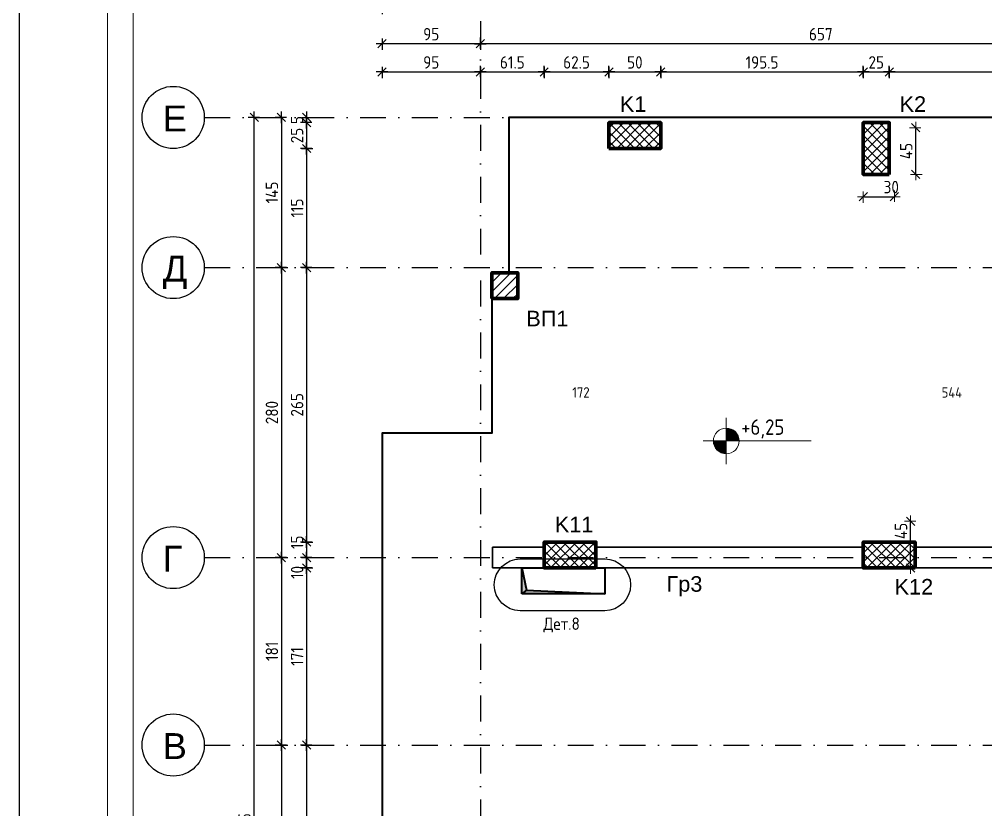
# Model space of a CAD drawing. Header units: millimetres. Extents: x -159 to 6378, y -1181 to 2393.
# Drawn here: x -159 to 774, y 830 to 1593 of the extents above; entities that cross this region are included whole.
import ezdxf

# ---------------------------------------------------------------- set-up
doc = ezdxf.new("R2010")
doc.units = ezdxf.units.MM
doc.header["$PDMODE"] = 35
doc.linetypes.add('DASHDOT', pattern=[1, 0.5, -0.25, 0, -0.25])
for name, color, linetype, lineweight in [('0_txt', 7, 'Continuous', 18), ('1K_arm_koti_x_us', 6, 'Continuous', 15), ('1K_arm_koti_y', 82, 'Continuous', 15), ('1K_arm_koti_y_us', 82, 'Continuous', 15), ('1K_dupki', 5, 'Continuous', 40), ('1K_gredi', 191, 'Continuous', 35), ('1K_kolony', 1, 'Continuous', 80), ('1K_kontur_04', 2, 'Continuous', 40), ('1K_koti_van6ni', 241, 'Continuous', 25), ('1K_strih', 31, 'Continuous', 25), ('1K_strih-v_poqs', 31, 'Continuous', 25), ('1K_text-gredi', 3, 'Continuous', 35), ('1K_text-koloni', 3, 'Continuous', 35), ('1K_text-osi', 3, 'Continuous', 35), ('1K_text-v_poqs', 3, 'Continuous', 35), ('1K_txt_otvori', 134, 'Continuous', 25), ('1K_v_poqs', 11, 'Continuous', 80), ('1K_znak', 6, 'Continuous', 25), ('TABLICA', 40, 'Continuous', 30)]:
    doc.layers.add(name, color=color, linetype=linetype, lineweight=lineweight)
doc.layers.add('1K_AXIS', color=7, linetype='DASHDOT')
doc.layers.add('1K_otvori-solid', color=9, linetype='Continuous')
doc.styles.add('DIM', font='romans.shx', dxfattribs={"width": 0.85})
doc.styles.add('Z1', font='ARIAL.TTF')
doc.dimstyles.new('obseg', dxfattribs={"dimtxt": 10, "dimasz": 1, "dimexe": 0.3, "dimexo": 0, "dimgap": 0, "dimtad": 0, "dimrnd": 1, "dimzin": 14, "dimdsep": 46, "dimtxsty": 'DIM', "dimblk": 'DIM2', "dimcen": 0.09, "dimse1": 1, "dimse2": 1, "dimsd1": 1, "dimsd2": 1, "dimclrd": 256, "dimclre": 256, "dimclrt": 256, "dimadec": 0, "dimazin": 0, "dimtfac": 2.307692, "dimtix": 1, "dimtmove": 2, "dimatfit": 3, "dimldrblk": 'DIM2', "dimfxl": 0, "dimtvp": 0.769231, "dimtolj": 1, "dimtzin": 14, "dimarcsym": 0})
doc.dimstyles.new('RAZR1', dxfattribs={"dimtxt": 12, "dimasz": 1, "dimexe": 0.3, "dimexo": 0, "dimgap": 0, "dimtad": 0, "dimrnd": 0.1, "dimzin": 14, "dimdsep": 46, "dimtxsty": 'DIM', "dimblk": 'DIM2', "dimcen": 0.09, "dimse1": 1, "dimse2": 1, "dimclrd": 256, "dimclre": 256, "dimclrt": 41, "dimadec": 8, "dimazin": 0, "dimtfac": 2.307692, "dimtix": 1, "dimtmove": 2, "dimatfit": 3, "dimldrblk": 'DIM2', "dimfxl": 0, "dimtvp": 0.769231, "dimtolj": 1, "dimtzin": 14, "dimarcsym": 0})

# ---------------------------------------------------------------- blocks, each defined once
blk = doc.blocks.new('*D44')
at = {"layer": 'Defpoints', "color": 0}
for p in [(297.36, 1225.28), (297.36, 1225.28), (469.36, 1225.28)]:
    blk.add_point(p, dxfattribs=at)
at = {"layer": '1K_arm_koti_y', "insert": (383.36, 1232.97), "char_height": 10, "attachment_point": 5, "style": 'DIM'}
blk.add_mtext('\\A1;172', dxfattribs=at)
blk = doc.blocks.new('DIM2')
for p, q in [((-5.66, 0), (5.66, 0)), ((4, 4), (-4, -4)), ((0, -5), (0, 6))]:
    blk.add_line(p, q)
blk = doc.blocks.new('*D64')
at = {"layer": '1K_arm_koti_x_us', "lineweight": -2}
blk.add_line((656.86, 1422), (684.86, 1422), dxfattribs=at)
at = {"layer": 'Defpoints', "color": 0}
for p in [(655.86, 1481.02), (685.86, 1482.84), (685.86, 1422)]:
    blk.add_point(p, dxfattribs=at)
at = {"layer": '1K_arm_koti_x_us', "lineweight": -2, "rotation": 180}
blk.add_blockref('DIM2', (655.86, 1422), dxfattribs=at)
at = {"layer": '1K_arm_koti_x_us', "lineweight": -2}
blk.add_blockref('DIM2', (685.86, 1422), dxfattribs=at)
at = {"layer": '1K_arm_koti_x_us', "color": 41, "insert": (682.86, 1431.23), "char_height": 12, "attachment_point": 5, "style": 'DIM'}
blk.add_mtext('\\A1;30', dxfattribs=at)
blk = doc.blocks.new('*D79')
at = {"layer": '1K_arm_koti_y_us', "lineweight": -2}
blk.add_line((706.52, 1444.52), (706.52, 1487.52), dxfattribs=at)
at = {"layer": 'Defpoints', "color": 0}
for p in [(668.36, 1488.52), (706.52, 1488.52), (668.36, 1443.52)]:
    blk.add_point(p, dxfattribs=at)
at = {"layer": '1K_arm_koti_y_us', "lineweight": -2}
for p, rotation in [((706.52, 1488.52), 90), ((706.52, 1443.52), 270)]:
    blk.add_blockref('DIM2', p, dxfattribs=dict(at, rotation=rotation))
at = {"layer": '1K_arm_koti_y_us', "color": 41, "insert": (697.29, 1466.02), "char_height": 12, "attachment_point": 5, "rotation": 90, "style": 'DIM'}
blk.add_mtext('\\A1;45', dxfattribs=at)
blk = doc.blocks.new('*D80')
at = {"layer": '1K_arm_koti_y_us', "lineweight": -2}
blk.add_line((701.47, 1064.52), (701.47, 1107.52), dxfattribs=at)
at = {"layer": 'Defpoints', "color": 0}
for p in [(680.86, 1108.52), (701.47, 1108.52), (680.86, 1063.52)]:
    blk.add_point(p, dxfattribs=at)
at = {"layer": '1K_arm_koti_y_us', "lineweight": -2}
for p, rotation in [((701.47, 1108.52), 90), ((701.47, 1063.52), 270)]:
    blk.add_blockref('DIM2', p, dxfattribs=dict(at, rotation=rotation))
at = {"layer": '1K_arm_koti_y_us', "color": 41, "insert": (692.24, 1099.23), "char_height": 12, "attachment_point": 5, "rotation": 90, "style": 'DIM'}
blk.add_mtext('\\A1;45', dxfattribs=at)
blk = doc.blocks.new('*D88')
at = {"layer": 'Defpoints', "color": 0}
for p in [(469.36, 1225.28), (1013.36, 1225.28), (1013.36, 1225.28)]:
    blk.add_point(p, dxfattribs=at)
at = {"layer": '1K_arm_koti_y', "insert": (741.36, 1232.97), "char_height": 10, "attachment_point": 5, "style": 'DIM'}
blk.add_mtext('\\A1;544', dxfattribs=at)
blk = doc.blocks.new('kota etaj')
at = {"layer": '0_txt'}
for p, q in [((22.39, 22.39), (22.39, -22.39)), ((0, 0), (104.36, 0))]:
    blk.add_line(p, q, dxfattribs=at)
at = {"layer": '0_txt', "const_width": 12.44}
for points in [[(22.39, 6.22, 0.414214), (16.17, 0, 0.414214)], [(22.39, -6.22, 0.414214), (28.62, 0, 0.414214)]]:
    blk.add_lwpolyline(points, format="xyb", dxfattribs=at)
at = {"layer": '0_txt'}
blk.add_circle((22.39, 0), 12.44, dxfattribs=at)
blk = doc.blocks.new('*D100')
at = {"layer": '1K_koti_van6ni', "lineweight": -2}
blk.add_line((192.36, 1542.43), (285.36, 1542.43), dxfattribs=at)
at = {"layer": 'Defpoints', "color": 0}
for p in [(286.36, 1542.43), (191.36, 1193.52), (286.36, 1073.52)]:
    blk.add_point(p, dxfattribs=at)
at = {"layer": '1K_koti_van6ni', "lineweight": -2}
blk.add_blockref('DIM2', (286.36, 1542.43), dxfattribs=at)
at = {"layer": '1K_koti_van6ni', "lineweight": -2, "rotation": 180}
blk.add_blockref('DIM2', (191.36, 1542.43), dxfattribs=at)
at = {"layer": '1K_koti_van6ni', "color": 41, "insert": (238.86, 1551.66), "char_height": 12, "attachment_point": 5, "style": 'DIM'}
blk.add_mtext('\\A1;95', dxfattribs=at)
blk = doc.blocks.new('*D101')
at = {"layer": '1K_koti_van6ni', "lineweight": -2}
blk.add_line((287.36, 1542.43), (346.86, 1542.43), dxfattribs=at)
at = {"layer": 'Defpoints', "color": 0}
for p in [(347.86, 1542.43), (347.86, 1088.52), (286.36, 1073.52)]:
    blk.add_point(p, dxfattribs=at)
at = {"layer": '1K_koti_van6ni', "lineweight": -2}
blk.add_blockref('DIM2', (347.86, 1542.43), dxfattribs=at)
at = {"layer": '1K_koti_van6ni', "lineweight": -2, "rotation": 180}
blk.add_blockref('DIM2', (286.36, 1542.43), dxfattribs=at)
at = {"layer": '1K_koti_van6ni', "color": 41, "insert": (317.11, 1551.66), "char_height": 12, "attachment_point": 5, "style": 'DIM'}
blk.add_mtext('\\A1;61.5', dxfattribs=at)
blk = doc.blocks.new('*D102')
at = {"layer": '1K_koti_van6ni', "lineweight": -2}
blk.add_line((348.86, 1542.43), (409.36, 1542.43), dxfattribs=at)
at = {"layer": 'Defpoints', "color": 0}
for p in [(410.36, 1542.43), (410.36, 1493.52), (347.86, 1088.52)]:
    blk.add_point(p, dxfattribs=at)
at = {"layer": '1K_koti_van6ni', "lineweight": -2}
blk.add_blockref('DIM2', (410.36, 1542.43), dxfattribs=at)
at = {"layer": '1K_koti_van6ni', "lineweight": -2, "rotation": 180}
blk.add_blockref('DIM2', (347.86, 1542.43), dxfattribs=at)
at = {"layer": '1K_koti_van6ni', "color": 41, "insert": (379.11, 1551.66), "char_height": 12, "attachment_point": 5, "style": 'DIM'}
blk.add_mtext('\\A1;62.5', dxfattribs=at)
blk = doc.blocks.new('*D103')
at = {"layer": '1K_koti_van6ni', "lineweight": -2}
blk.add_line((411.36, 1542.43), (459.36, 1542.43), dxfattribs=at)
at = {"layer": 'Defpoints', "color": 0}
for p in [(460.36, 1542.43), (410.36, 1493.52), (460.36, 1493.52)]:
    blk.add_point(p, dxfattribs=at)
at = {"layer": '1K_koti_van6ni', "lineweight": -2}
blk.add_blockref('DIM2', (460.36, 1542.43), dxfattribs=at)
at = {"layer": '1K_koti_van6ni', "lineweight": -2, "rotation": 180}
blk.add_blockref('DIM2', (410.36, 1542.43), dxfattribs=at)
at = {"layer": '1K_koti_van6ni', "color": 41, "insert": (435.36, 1551.66), "char_height": 12, "attachment_point": 5, "style": 'DIM'}
blk.add_mtext('\\A1;50', dxfattribs=at)
blk = doc.blocks.new('*D104')
at = {"layer": '1K_koti_van6ni', "lineweight": -2}
blk.add_line((461.36, 1542.43), (654.86, 1542.43), dxfattribs=at)
at = {"layer": 'Defpoints', "color": 0}
for p in [(655.86, 1542.43), (460.36, 1493.52), (655.86, 1493.52)]:
    blk.add_point(p, dxfattribs=at)
at = {"layer": '1K_koti_van6ni', "lineweight": -2}
blk.add_blockref('DIM2', (655.86, 1542.43), dxfattribs=at)
at = {"layer": '1K_koti_van6ni', "lineweight": -2, "rotation": 180}
blk.add_blockref('DIM2', (460.36, 1542.43), dxfattribs=at)
at = {"layer": '1K_koti_van6ni', "color": 41, "insert": (558.11, 1551.66), "char_height": 12, "attachment_point": 5, "style": 'DIM'}
blk.add_mtext('\\A1;195.5', dxfattribs=at)
blk = doc.blocks.new('*D105')
at = {"layer": '1K_koti_van6ni', "lineweight": -2}
blk.add_line((656.86, 1542.43), (679.86, 1542.43), dxfattribs=at)
at = {"layer": 'Defpoints', "color": 0}
for p in [(680.86, 1542.43), (655.86, 1493.52), (680.86, 1493.52)]:
    blk.add_point(p, dxfattribs=at)
at = {"layer": '1K_koti_van6ni', "lineweight": -2}
blk.add_blockref('DIM2', (680.86, 1542.43), dxfattribs=at)
at = {"layer": '1K_koti_van6ni', "lineweight": -2, "rotation": 180}
blk.add_blockref('DIM2', (655.86, 1542.43), dxfattribs=at)
at = {"layer": '1K_koti_van6ni', "color": 41, "insert": (668.36, 1551.66), "char_height": 12, "attachment_point": 5, "style": 'DIM'}
blk.add_mtext('\\A1;25', dxfattribs=at)
blk = doc.blocks.new('*D106')
at = {"layer": '1K_koti_van6ni', "lineweight": -2}
blk.add_line((681.86, 1542.43), (942.36, 1542.43), dxfattribs=at)
at = {"layer": 'Defpoints', "color": 0}
for p in [(943.36, 1542.43), (680.86, 1493.52), (943.36, 1498.52)]:
    blk.add_point(p, dxfattribs=at)
at = {"layer": '1K_koti_van6ni', "lineweight": -2}
blk.add_blockref('DIM2', (943.36, 1542.43), dxfattribs=at)
at = {"layer": '1K_koti_van6ni', "lineweight": -2, "rotation": 180}
blk.add_blockref('DIM2', (680.86, 1542.43), dxfattribs=at)
at = {"layer": '1K_koti_van6ni', "color": 41, "insert": (812.11, 1551.66), "char_height": 12, "attachment_point": 5, "style": 'DIM'}
blk.add_mtext('\\A1;262.5', dxfattribs=at)
blk = doc.blocks.new('*D136')
at = {"layer": '1K_koti_van6ni', "lineweight": -2}
blk.add_line((942.36, 1569.67), (287.36, 1569.67), dxfattribs=at)
at = {"layer": 'Defpoints', "color": 0}
for p in [(286.36, 1569.67), (943.36, 1498.52), (286.36, 1353.52)]:
    blk.add_point(p, dxfattribs=at)
at = {"layer": '1K_koti_van6ni', "lineweight": -2, "rotation": 180}
blk.add_blockref('DIM2', (286.36, 1569.67), dxfattribs=at)
at = {"layer": '1K_koti_van6ni', "lineweight": -2}
blk.add_blockref('DIM2', (943.36, 1569.67), dxfattribs=at)
at = {"layer": '1K_koti_van6ni', "color": 41, "insert": (614.86, 1578.9), "char_height": 12, "attachment_point": 5, "style": 'DIM'}
blk.add_mtext('\\A1;657', dxfattribs=at)
blk = doc.blocks.new('*D137')
at = {"layer": '1K_koti_van6ni', "lineweight": -2}
blk.add_line((285.36, 1569.67), (192.36, 1569.67), dxfattribs=at)
at = {"layer": 'Defpoints', "color": 0}
for p in [(191.36, 1569.67), (286.36, 1353.52), (191.36, 1193.52)]:
    blk.add_point(p, dxfattribs=at)
at = {"layer": '1K_koti_van6ni', "lineweight": -2, "rotation": 180}
blk.add_blockref('DIM2', (191.36, 1569.67), dxfattribs=at)
at = {"layer": '1K_koti_van6ni', "lineweight": -2}
blk.add_blockref('DIM2', (286.36, 1569.67), dxfattribs=at)
at = {"layer": '1K_koti_van6ni', "color": 41, "insert": (238.86, 1578.9), "char_height": 12, "attachment_point": 5, "style": 'DIM'}
blk.add_mtext('\\A1;95', dxfattribs=at)
blk = doc.blocks.new('*D138')
at = {"layer": '1K_koti_van6ni', "lineweight": -2}
blk.add_line((4387.36, 1604.25), (192.36, 1604.25), dxfattribs=at)
at = {"layer": 'Defpoints', "color": 0}
for p in [(191.36, 1604.25), (4388.36, 1498.52), (191.36, 1193.52)]:
    blk.add_point(p, dxfattribs=at)
at = {"layer": '1K_koti_van6ni', "lineweight": -2, "rotation": 180}
blk.add_blockref('DIM2', (191.36, 1604.25), dxfattribs=at)
at = {"layer": '1K_koti_van6ni', "lineweight": -2}
blk.add_blockref('DIM2', (4388.36, 1604.25), dxfattribs=at)
at = {"layer": '1K_koti_van6ni', "color": 41, "insert": (2289.86, 1613.48), "char_height": 12, "attachment_point": 5, "style": 'DIM'}
blk.add_mtext('\\A1;4197', dxfattribs=at)
blk = doc.blocks.new('*D139')
at = {"layer": '1K_koti_van6ni', "lineweight": -2}
for p, q in [((118.62, 1499.52), (118.62, 1500.52)), ((118.62, 1498.52), (118.62, 1493.52)), ((118.62, 1492.52), (118.62, 1491.52))]:
    blk.add_line(p, q, dxfattribs=at)
at = {"layer": 'Defpoints', "color": 0}
for p in [(118.62, 1493.52), (286.36, 1498.52), (410.36, 1493.52)]:
    blk.add_point(p, dxfattribs=at)
at = {"layer": '1K_koti_van6ni', "lineweight": -2}
for p, rotation in [((118.62, 1498.52), 270), ((118.62, 1493.52), 90)]:
    blk.add_blockref('DIM2', p, dxfattribs=dict(at, rotation=rotation))
at = {"layer": '1K_koti_van6ni', "color": 41, "insert": (109.39, 1496.02), "char_height": 12, "attachment_point": 5, "rotation": 90, "style": 'DIM'}
blk.add_mtext('\\A1;5', dxfattribs=at)
blk = doc.blocks.new('*D140')
at = {"layer": '1K_koti_van6ni', "lineweight": -2}
blk.add_line((118.62, 1492.52), (118.62, 1469.52), dxfattribs=at)
at = {"layer": 'Defpoints', "color": 0}
for p in [(410.36, 1493.52), (118.62, 1468.52), (410.36, 1468.52)]:
    blk.add_point(p, dxfattribs=at)
at = {"layer": '1K_koti_van6ni', "lineweight": -2}
for p, rotation in [((118.62, 1493.52), 90), ((118.62, 1468.52), 270)]:
    blk.add_blockref('DIM2', p, dxfattribs=dict(at, rotation=rotation))
at = {"layer": '1K_koti_van6ni', "color": 41, "insert": (109.39, 1481.02), "char_height": 12, "attachment_point": 5, "rotation": 90, "style": 'DIM'}
blk.add_mtext('\\A1;25', dxfattribs=at)
blk = doc.blocks.new('*D141')
at = {"layer": '1K_koti_van6ni', "lineweight": -2}
blk.add_line((118.62, 1467.52), (118.62, 1354.52), dxfattribs=at)
at = {"layer": 'Defpoints', "color": 0}
for p in [(410.36, 1468.52), (118.62, 1353.52), (286.36, 1353.52)]:
    blk.add_point(p, dxfattribs=at)
at = {"layer": '1K_koti_van6ni', "lineweight": -2}
for p, rotation in [((118.62, 1468.52), 90), ((118.62, 1353.52), 270)]:
    blk.add_blockref('DIM2', p, dxfattribs=dict(at, rotation=rotation))
at = {"layer": '1K_koti_van6ni', "color": 41, "insert": (109.39, 1411.02), "char_height": 12, "attachment_point": 5, "rotation": 90, "style": 'DIM'}
blk.add_mtext('\\A1;115', dxfattribs=at)
blk = doc.blocks.new('*D142')
at = {"layer": '1K_koti_van6ni', "lineweight": -2}
blk.add_line((118.62, 1352.52), (118.62, 1089.52), dxfattribs=at)
at = {"layer": 'Defpoints', "color": 0}
for p in [(286.36, 1353.52), (118.62, 1088.52), (347.86, 1088.52)]:
    blk.add_point(p, dxfattribs=at)
at = {"layer": '1K_koti_van6ni', "lineweight": -2}
for p, rotation in [((118.62, 1353.52), 90), ((118.62, 1088.52), 270)]:
    blk.add_blockref('DIM2', p, dxfattribs=dict(at, rotation=rotation))
at = {"layer": '1K_koti_van6ni', "color": 41, "insert": (109.39, 1221.02), "char_height": 12, "attachment_point": 5, "rotation": 90, "style": 'DIM'}
blk.add_mtext('\\A1;265', dxfattribs=at)
blk = doc.blocks.new('*D143')
at = {"layer": '1K_koti_van6ni', "lineweight": -2}
blk.add_line((118.62, 1087.52), (118.62, 1074.52), dxfattribs=at)
at = {"layer": 'Defpoints', "color": 0}
for p in [(347.86, 1088.52), (118.62, 1073.52), (286.36, 1073.52)]:
    blk.add_point(p, dxfattribs=at)
at = {"layer": '1K_koti_van6ni', "lineweight": -2}
for p, rotation in [((118.62, 1088.52), 90), ((118.62, 1073.52), 270)]:
    blk.add_blockref('DIM2', p, dxfattribs=dict(at, rotation=rotation))
at = {"layer": '1K_koti_van6ni', "color": 41, "insert": (109.39, 1088.32), "char_height": 12, "attachment_point": 5, "rotation": 90, "style": 'DIM'}
blk.add_mtext('\\A1;15', dxfattribs=at)
blk = doc.blocks.new('*D144')
at = {"layer": '1K_koti_van6ni', "lineweight": -2}
blk.add_line((118.62, 1072.52), (118.62, 1064.52), dxfattribs=at)
at = {"layer": 'Defpoints', "color": 0}
for p in [(286.36, 1073.52), (118.62, 1063.52), (347.86, 1063.52)]:
    blk.add_point(p, dxfattribs=at)
at = {"layer": '1K_koti_van6ni', "lineweight": -2}
for p, rotation in [((118.62, 1073.52), 90), ((118.62, 1063.52), 270)]:
    blk.add_blockref('DIM2', p, dxfattribs=dict(at, rotation=rotation))
at = {"layer": '1K_koti_van6ni', "color": 41, "insert": (109.39, 1059.19), "char_height": 12, "attachment_point": 5, "rotation": 90, "style": 'DIM'}
blk.add_mtext('\\A1;10', dxfattribs=at)
blk = doc.blocks.new('*D145')
at = {"layer": '1K_koti_van6ni', "lineweight": -2}
blk.add_line((118.62, 1062.52), (118.62, 893.52), dxfattribs=at)
at = {"layer": 'Defpoints', "color": 0}
for p in [(347.86, 1063.52), (118.62, 892.52), (286.36, 892.52)]:
    blk.add_point(p, dxfattribs=at)
at = {"layer": '1K_koti_van6ni', "lineweight": -2}
for p, rotation in [((118.62, 1063.52), 90), ((118.62, 892.52), 270)]:
    blk.add_blockref('DIM2', p, dxfattribs=dict(at, rotation=rotation))
at = {"layer": '1K_koti_van6ni', "color": 41, "insert": (109.39, 978.02), "char_height": 12, "attachment_point": 5, "rotation": 90, "style": 'DIM'}
blk.add_mtext('\\A1;171', dxfattribs=at)
blk = doc.blocks.new('*D146')
at = {"layer": '1K_koti_van6ni', "lineweight": -2}
blk.add_line((118.62, 891.52), (118.62, 723.52), dxfattribs=at)
at = {"layer": 'Defpoints', "color": 0}
for p in [(286.36, 892.52), (118.62, 722.52), (286.36, 722.52)]:
    blk.add_point(p, dxfattribs=at)
at = {"layer": '1K_koti_van6ni', "lineweight": -2}
for p, rotation in [((118.62, 892.52), 90), ((118.62, 722.52), 270)]:
    blk.add_blockref('DIM2', p, dxfattribs=dict(at, rotation=rotation))
at = {"layer": '1K_koti_van6ni', "color": 41, "insert": (109.39, 807.52), "char_height": 12, "attachment_point": 5, "rotation": 90, "style": 'DIM'}
blk.add_mtext('\\A1;170', dxfattribs=at)
blk = doc.blocks.new('*D154')
at = {"layer": '1K_koti_van6ni', "lineweight": -2}
blk.add_line((94.29, 1497.52), (94.29, 1354.52), dxfattribs=at)
at = {"layer": 'Defpoints', "color": 0}
for p in [(286.36, 1498.52), (94.29, 1353.52), (286.36, 1353.52)]:
    blk.add_point(p, dxfattribs=at)
at = {"layer": '1K_koti_van6ni', "lineweight": -2}
for p, rotation in [((94.29, 1498.52), 90), ((94.29, 1353.52), 270)]:
    blk.add_blockref('DIM2', p, dxfattribs=dict(at, rotation=rotation))
at = {"layer": '1K_koti_van6ni', "color": 41, "insert": (85.06, 1426.02), "char_height": 12, "attachment_point": 5, "rotation": 90, "style": 'DIM'}
blk.add_mtext('\\A1;145', dxfattribs=at)
blk = doc.blocks.new('*D155')
at = {"layer": '1K_koti_van6ni', "lineweight": -2}
blk.add_line((94.29, 1352.52), (94.29, 1074.52), dxfattribs=at)
at = {"layer": 'Defpoints', "color": 0}
for p in [(286.36, 1353.52), (94.29, 1073.52), (286.36, 1073.52)]:
    blk.add_point(p, dxfattribs=at)
at = {"layer": '1K_koti_van6ni', "lineweight": -2}
for p, rotation in [((94.29, 1353.52), 90), ((94.29, 1073.52), 270)]:
    blk.add_blockref('DIM2', p, dxfattribs=dict(at, rotation=rotation))
at = {"layer": '1K_koti_van6ni', "color": 41, "insert": (85.06, 1213.52), "char_height": 12, "attachment_point": 5, "rotation": 90, "style": 'DIM'}
blk.add_mtext('\\A1;280', dxfattribs=at)
blk = doc.blocks.new('*D156')
at = {"layer": '1K_koti_van6ni', "lineweight": -2}
blk.add_line((94.29, 1072.52), (94.29, 893.52), dxfattribs=at)
at = {"layer": 'Defpoints', "color": 0}
for p in [(286.36, 1073.52), (94.29, 892.52), (286.36, 892.52)]:
    blk.add_point(p, dxfattribs=at)
at = {"layer": '1K_koti_van6ni', "lineweight": -2}
for p, rotation in [((94.29, 1073.52), 90), ((94.29, 892.52), 270)]:
    blk.add_blockref('DIM2', p, dxfattribs=dict(at, rotation=rotation))
at = {"layer": '1K_koti_van6ni', "color": 41, "insert": (85.06, 983.02), "char_height": 12, "attachment_point": 5, "rotation": 90, "style": 'DIM'}
blk.add_mtext('\\A1;181', dxfattribs=at)
blk = doc.blocks.new('*D157')
at = {"layer": '1K_koti_van6ni', "lineweight": -2}
blk.add_line((94.29, 891.52), (94.29, 723.52), dxfattribs=at)
at = {"layer": 'Defpoints', "color": 0}
for p in [(286.36, 892.52), (94.29, 722.52), (286.36, 722.52)]:
    blk.add_point(p, dxfattribs=at)
at = {"layer": '1K_koti_van6ni', "lineweight": -2}
for p, rotation in [((94.29, 892.52), 90), ((94.29, 722.52), 270)]:
    blk.add_blockref('DIM2', p, dxfattribs=dict(at, rotation=rotation))
at = {"layer": '1K_koti_van6ni', "color": 41, "insert": (85.06, 807.52), "char_height": 12, "attachment_point": 5, "rotation": 90, "style": 'DIM'}
blk.add_mtext('\\A1;170', dxfattribs=at)
blk = doc.blocks.new('*D160')
at = {"layer": '1K_koti_van6ni', "lineweight": -2}
blk.add_line((68.05, 117.02), (68.05, 1497.52), dxfattribs=at)
at = {"layer": 'Defpoints', "color": 0}
for p in [(68.05, 1498.52), (313.86, 1498.52), (4388.36, 116.02)]:
    blk.add_point(p, dxfattribs=at)
at = {"layer": '1K_koti_van6ni', "lineweight": -2}
for p, rotation in [((68.05, 1498.52), 90), ((68.05, 116.02), 270)]:
    blk.add_blockref('DIM2', p, dxfattribs=dict(at, rotation=rotation))
at = {"layer": '1K_koti_van6ni', "color": 41, "insert": (58.82, 807.27), "char_height": 12, "attachment_point": 5, "rotation": 90, "style": 'DIM'}
blk.add_mtext('\\A1;1382.5', dxfattribs=at)
blk = doc.blocks.new('*D186')
at = {"layer": '1K_koti_van6ni', "lineweight": -2}
blk.add_line((285.36, 55.2), (192.36, 55.2), dxfattribs=at)
at = {"layer": 'Defpoints', "color": 0}
for p in [(191.36, 1193.52), (286.36, 722.52), (191.36, 55.2)]:
    blk.add_point(p, dxfattribs=at)
at = {"layer": '1K_koti_van6ni', "lineweight": -2, "rotation": 180}
blk.add_blockref('DIM2', (191.36, 55.2), dxfattribs=at)
at = {"layer": '1K_koti_van6ni', "lineweight": -2}
blk.add_blockref('DIM2', (286.36, 55.2), dxfattribs=at)
at = {"layer": '1K_koti_van6ni', "color": 41, "insert": (238.86, 64.43), "char_height": 12, "attachment_point": 5, "style": 'DIM'}
blk.add_mtext('\\A1;95', dxfattribs=at)
blk = doc.blocks.new('*D195')
at = {"layer": '1K_koti_van6ni', "lineweight": -2}
blk.add_line((285.36, 24.17), (192.36, 24.17), dxfattribs=at)
at = {"layer": 'Defpoints', "color": 0}
for p in [(191.36, 1193.52), (286.36, 212.52), (191.36, 24.17)]:
    blk.add_point(p, dxfattribs=at)
at = {"layer": '1K_koti_van6ni', "lineweight": -2, "rotation": 180}
blk.add_blockref('DIM2', (191.36, 24.17), dxfattribs=at)
at = {"layer": '1K_koti_van6ni', "lineweight": -2}
blk.add_blockref('DIM2', (286.36, 24.17), dxfattribs=at)
at = {"layer": '1K_koti_van6ni', "color": 41, "insert": (238.86, 33.4), "char_height": 12, "attachment_point": 5, "style": 'DIM'}
blk.add_mtext('\\A1;95', dxfattribs=at)
blk = doc.blocks.new('*D196')
at = {"layer": '1K_koti_van6ni', "lineweight": -2}
blk.add_line((192.36, -4.22), (4387.36, -4.22), dxfattribs=at)
at = {"layer": 'Defpoints', "color": 0}
for p in [(191.36, 1193.52), (4388.36, 116.02), (4388.36, -4.22)]:
    blk.add_point(p, dxfattribs=at)
at = {"layer": '1K_koti_van6ni', "lineweight": -2, "rotation": 180}
blk.add_blockref('DIM2', (191.36, -4.22), dxfattribs=at)
at = {"layer": '1K_koti_van6ni', "lineweight": -2}
blk.add_blockref('DIM2', (4388.36, -4.22), dxfattribs=at)
at = {"layer": '1K_koti_van6ni', "color": 41, "insert": (2289.86, 5.01), "char_height": 12, "attachment_point": 5, "style": 'DIM'}
blk.add_mtext('\\A1;4197', dxfattribs=at)

msp = doc.modelspace()

# ---------------------------------------------------------------- hatches: boundary and pattern name
at = {"layer": '1K_otvori-solid'}
h = msp.add_hatch(color=256, dxfattribs=at)
h.paths.add_polyline_path([(326.358, 1063.516), (326.358, 1038.516), (330.871, 1042.137)])
h.paths.add_polyline_path([(330.871, 1042.137), (326.358, 1038.516), (406.358, 1038.516)])
at = {"layer": '1K_strih'}
h = msp.add_hatch(dxfattribs=at)
h.set_pattern_fill('ANSI37', color=256, scale=2, style=0)
h.paths.add_polyline_path([(410.358, 1493.516), (410.358, 1468.516), (460.358, 1468.516), (460.358, 1493.516)])
h = msp.add_hatch(dxfattribs=at)
h.set_pattern_fill('ANSI37', color=256, scale=2, style=0)
h.paths.add_polyline_path([(655.858, 1443.516), (680.858, 1443.516), (680.858, 1493.516), (655.858, 1493.516)])
h = msp.add_hatch(dxfattribs=at)
h.set_pattern_fill('ANSI37', color=256, scale=2, style=0)
h.paths.add_polyline_path([(397.858, 1088.516), (347.858, 1088.516), (347.858, 1063.516), (397.858, 1063.516)])
h = msp.add_hatch(dxfattribs=at)
h.set_pattern_fill('ANSI37', color=256, scale=2, style=0)
h.paths.add_polyline_path([(705.858, 1088.516), (655.858, 1088.516), (655.858, 1063.516), (705.858, 1063.516)])
at = {"layer": '1K_strih-v_poqs'}
h = msp.add_hatch(dxfattribs=at)
h.set_pattern_fill('ANSI31', color=256, scale=2, style=0)
h.paths.add_polyline_path([(297.358, 1323.516), (322.358, 1323.516), (322.358, 1348.516), (297.358, 1348.516)])

# ---------------------------------------------------------------- linework, layer by layer
at = {"layer": '0_txt'}
msp.add_lwpolyline([(-73.698, -1146.449), (6343.421, -1146.449), (6343.421, 1783.551), (-73.698, 1783.551), (-73.698, -1146.449)], dxfattribs=at)
msp.add_lwpolyline([(-48.698, -1121.449), (6318.421, -1121.449), (6318.421, 1758.551), (-48.698, 1758.551)], close=True, dxfattribs=at)
at = {"layer": '1K_AXIS', "ltscale": 50}
for p, q in [((286.358, 1641.582), (286.358, -40.511)), ((19.855, 1498.516), (4527.734, 1498.516)), ((19.855, 1353.516), (4527.734, 1353.516)), ((19.855, 1073.516), (4527.734, 1073.516)), ((19.855, 892.516), (4527.734, 892.516))]:
    msp.add_line(p, q, dxfattribs=at)
at = {"layer": '1K_dupki'}
msp.add_line((330.871, 1042.137), (326.358, 1038.516), dxfattribs=at)
msp.add_lwpolyline([(326.358, 1038.516), (326.358, 1063.516), (406.358, 1063.516), (406.358, 1038.516)], close=True, dxfattribs=at)
msp.add_lwpolyline([(326.358, 1063.516), (330.871, 1042.137), (406.358, 1038.516)], dxfattribs=at)
at = {"layer": '1K_gredi'}
for p, q in [((347.858, 1083.516), (297.858, 1083.516)), ((297.858, 1063.516), (297.858, 1083.516)), ((655.858, 1083.516), (397.858, 1083.516)), ((462.044, 1083.516), (397.858, 1083.516)), ((993.358, 1083.516), (705.858, 1083.516)), ((347.858, 1063.516), (297.858, 1063.516)), ((655.858, 1063.516), (397.858, 1063.516)), ((993.358, 1063.516), (705.858, 1063.516))]:
    msp.add_line(p, q, dxfattribs=at)
at = {"layer": '1K_kolony'}
for points in [[(410.358, 1468.516), (460.358, 1468.516), (460.358, 1493.516), (410.358, 1493.516)], [(680.858, 1443.516), (655.858, 1443.516), (655.858, 1493.516), (680.858, 1493.516)], [(397.858, 1063.516), (347.858, 1063.516), (347.858, 1088.516), (397.858, 1088.516)], [(705.858, 1063.516), (655.858, 1063.516), (655.858, 1088.516), (705.858, 1088.516)]]:
    msp.add_lwpolyline(points, close=True, dxfattribs=at)
at = {"layer": '1K_kontur_04'}
msp.add_lwpolyline([(3237.358, 1498.516), (1472.858, 1498.516), (1472.858, 1353.516), (1197.358, 1353.516), (1197.358, 1498.516), (313.858, 1498.516), (313.858, 1348.516), (297.358, 1348.516), (297.358, 1193.516), (191.358, 1193.516), (191.358, 605.516), (297.358, 605.516), (297.358, 477.016), (519.358, 477.016), (519.358, 357.483), (2715.858, 167.561), (2715.858, 237.244), (2980.858, 211.131)], dxfattribs=at)
at = {"layer": '1K_txt_otvori'}
msp.add_lwpolyline([(324.687, 1072.212), (406.322, 1072.212, -1), (406.322, 1022.212), (324.687, 1022.212, -1)], format="xyb", close=True, dxfattribs=at)
at = {"layer": '1K_v_poqs', "ltscale": 0.3}
msp.add_lwpolyline([(297.358, 1323.516), (322.358, 1323.516), (322.358, 1348.516), (297.358, 1348.516)], close=True, dxfattribs=at)
at = {"layer": '1K_znak'}
for centre in [(-10.145, 1498.516), (-10.145, 1353.516), (-10.145, 1073.516), (-10.145, 892.516)]:
    msp.add_circle(centre, 30, dxfattribs=at)
at = {"layer": 'TABLICA'}
msp.add_lwpolyline([(-158.698, -1181.449), (6378.421, -1181.449), (6378.421, 1818.551), (-158.698, 1818.551)], close=True, dxfattribs=at)

# ---------------------------------------------------------------- block references
at = {"layer": '0_txt', "xscale": -1, "rotation": 180}
msp.add_blockref('kota etaj', (501.222, 1186.107), dxfattribs=at)

# ---------------------------------------------------------------- texts
at = {"layer": '0_txt', "style": 'DIM', "width": 0.85}
msp.add_text('+6,25', height=14.9299, dxfattribs=at).set_placement((537.965, 1192.027))
at = {"layer": '1K_text-gredi', "style": 'Z1'}
msp.add_text('Гр3', height=15, dxfattribs=at).set_placement((465.891, 1040.555, 0))
at = {"layer": '1K_text-koloni', "style": 'Z1'}
for s, p in [('K1', (420.857, 1503.905, 0)), ('K2', (690.889, 1503.905, 0)), ('K11', (358.087, 1098.019, 0)), ('K12', (686.027, 1037.857, 0))]:
    msp.add_text(s, height=15, dxfattribs=at).set_placement(p)
at = {"layer": '1K_text-osi', "style": 'Z1'}
for s, p in [('Е', (-20.283, 1484.985)), ('Д', (-20.283, 1339.985)), ('Г', (-20.283, 1059.985)), ('В', (-20.283, 878.985))]:
    msp.add_text(s, height=25, dxfattribs=at).set_placement(p)
at = {"layer": '1K_text-v_poqs', "style": 'Z1'}
msp.add_text('ВП1', height=15, dxfattribs=at).set_placement((330.602, 1296.84))
at = {"layer": '1K_txt_otvori', "style": 'DIM', "width": 0.85}
msp.add_text('Дет.8', height=12, dxfattribs=at).set_placement((347.172, 1003.654))

# ---------------------------------------------------------------- dimensions: what is measured, and where the dimension line sits
at = {"layer": '1K_arm_koti_x_us'}
dim = msp.add_linear_dim(base=(685.858, 1421.998), p1=(655.858, 1481.016), p2=(685.858, 1482.845), dimstyle='RAZR1', dxfattribs=at)
dim.commit()
dim.dimension.update_dxf_attribs({"geometry": '*D64', "text_midpoint": (682.858, 1431.229), "dimtype": 160})
at = {"layer": '1K_arm_koti_y'}
for base, p2, picture, middle in [((297.358, 1225.278), (297.358, 1225.278), '*D44', (383.358, 1232.97)), ((1013.358, 1225.278), (1013.358, 1225.278), '*D88', (741.358, 1232.97))]:
    dim = msp.add_linear_dim(base=base, p1=(469.358, 1225.278), p2=p2, dimstyle='obseg', dxfattribs=at)
    dim.commit()
    dim.dimension.update_dxf_attribs({"geometry": picture, "text_midpoint": middle})
at = {"layer": '1K_arm_koti_y_us'}
dim = msp.add_linear_dim(base=(706.518, 1488.516), p1=(668.358, 1443.516), p2=(668.358, 1488.516), angle=90, dimstyle='RAZR1', dxfattribs=at)
dim.commit()
dim.dimension.update_dxf_attribs({"geometry": '*D79', "text_midpoint": (697.288, 1466.016)})
dim = msp.add_linear_dim(base=(701.467, 1108.516), p1=(680.858, 1063.516), p2=(680.858, 1108.516), angle=90, dimstyle='RAZR1', dxfattribs=at)
dim.commit()
dim.dimension.update_dxf_attribs({"geometry": '*D80', "text_midpoint": (692.236, 1099.231), "dimtype": 160})
at = {"layer": '1K_koti_van6ni'}
for base, p1, p2, picture, middle in [((191.358, 1604.247), (4388.358, 1498.516), (191.358, 1193.516), '*D138', (2289.858, 1613.478)), ((191.358, 1569.665), (286.358, 1353.516), (191.358, 1193.516), '*D137', (238.858, 1578.896)), ((286.358, 1569.665), (943.358, 1498.516), (286.358, 1353.516), '*D136', (614.858, 1578.896)), ((286.358, 1542.427), (191.358, 1193.516), (286.358, 1073.516), '*D100', (238.858, 1551.658)), ((347.858, 1542.427), (286.358, 1073.516), (347.858, 1088.516), '*D101', (317.108, 1551.658)), ((410.358, 1542.427), (347.858, 1088.516), (410.358, 1493.516), '*D102', (379.108, 1551.658)), ((460.358, 1542.427), (410.358, 1493.516), (460.358, 1493.516), '*D103', (435.358, 1551.658)), ((655.858, 1542.427), (460.358, 1493.516), (655.858, 1493.516), '*D104', (558.108, 1551.658)), ((680.858, 1542.427), (655.858, 1493.516), (680.858, 1493.516), '*D105', (668.358, 1551.658)), ((943.358, 1542.427), (680.858, 1493.516), (943.358, 1498.516), '*D106', (812.108, 1551.658)), ((191.358, 55.198), (286.358, 722.516), (191.358, 1193.516), '*D186', (238.858, 64.428)), ((191.358, 24.167), (286.358, 212.516), (191.358, 1193.516), '*D195', (238.858, 33.397)), ((4388.358, -4.224), (191.358, 1193.516), (4388.358, 116.016), '*D196', (2289.858, 5.007))]:
    dim = msp.add_linear_dim(base=base, p1=p1, p2=p2, dimstyle='RAZR1', dxfattribs=at)
    dim.commit()
    dim.dimension.update_dxf_attribs({"geometry": picture, "text_midpoint": middle})
for base, p1, p2, picture, middle in [((68.051, 1498.516), (4388.358, 116.016), (313.858, 1498.516), '*D160', (58.82, 807.266)), ((94.286, 1353.516), (286.358, 1498.516), (286.358, 1353.516), '*D154', (85.055, 1426.016)), ((118.624, 1493.516), (286.358, 1498.516), (410.358, 1493.516), '*D139', (109.394, 1496.016)), ((118.624, 1468.516), (410.358, 1493.516), (410.358, 1468.516), '*D140', (109.394, 1481.016)), ((118.624, 1353.516), (410.358, 1468.516), (286.358, 1353.516), '*D141', (109.394, 1411.016)), ((94.286, 1073.516), (286.358, 1353.516), (286.358, 1073.516), '*D155', (85.055, 1213.516)), ((118.624, 1088.516), (286.358, 1353.516), (347.858, 1088.516), '*D142', (109.394, 1221.016)), ((94.286, 892.516), (286.358, 1073.516), (286.358, 892.516), '*D156', (85.055, 983.016)), ((118.624, 892.516), (347.858, 1063.516), (286.358, 892.516), '*D145', (109.394, 978.016)), ((94.286, 722.516), (286.358, 892.516), (286.358, 722.516), '*D157', (85.055, 807.516)), ((118.624, 722.516), (286.358, 892.516), (286.358, 722.516), '*D146', (109.394, 807.516))]:
    dim = msp.add_linear_dim(base=base, p1=p1, p2=p2, angle=90, dimstyle='RAZR1', dxfattribs=at)
    dim.commit()
    dim.dimension.update_dxf_attribs({"geometry": picture, "text_midpoint": middle})
for base, p1, p2, picture, middle in [((118.624, 1073.516), (347.858, 1088.516), (286.358, 1073.516), '*D143', (109.394, 1088.324)), ((118.624, 1063.516), (286.358, 1073.516), (347.858, 1063.516), '*D144', (109.394, 1059.186))]:
    dim = msp.add_linear_dim(base=base, p1=p1, p2=p2, angle=90, dimstyle='RAZR1', dxfattribs=at)
    dim.commit()
    dim.dimension.update_dxf_attribs({"geometry": picture, "text_midpoint": middle, "dimtype": 160})

doc.saveas('drawing.dxf')
